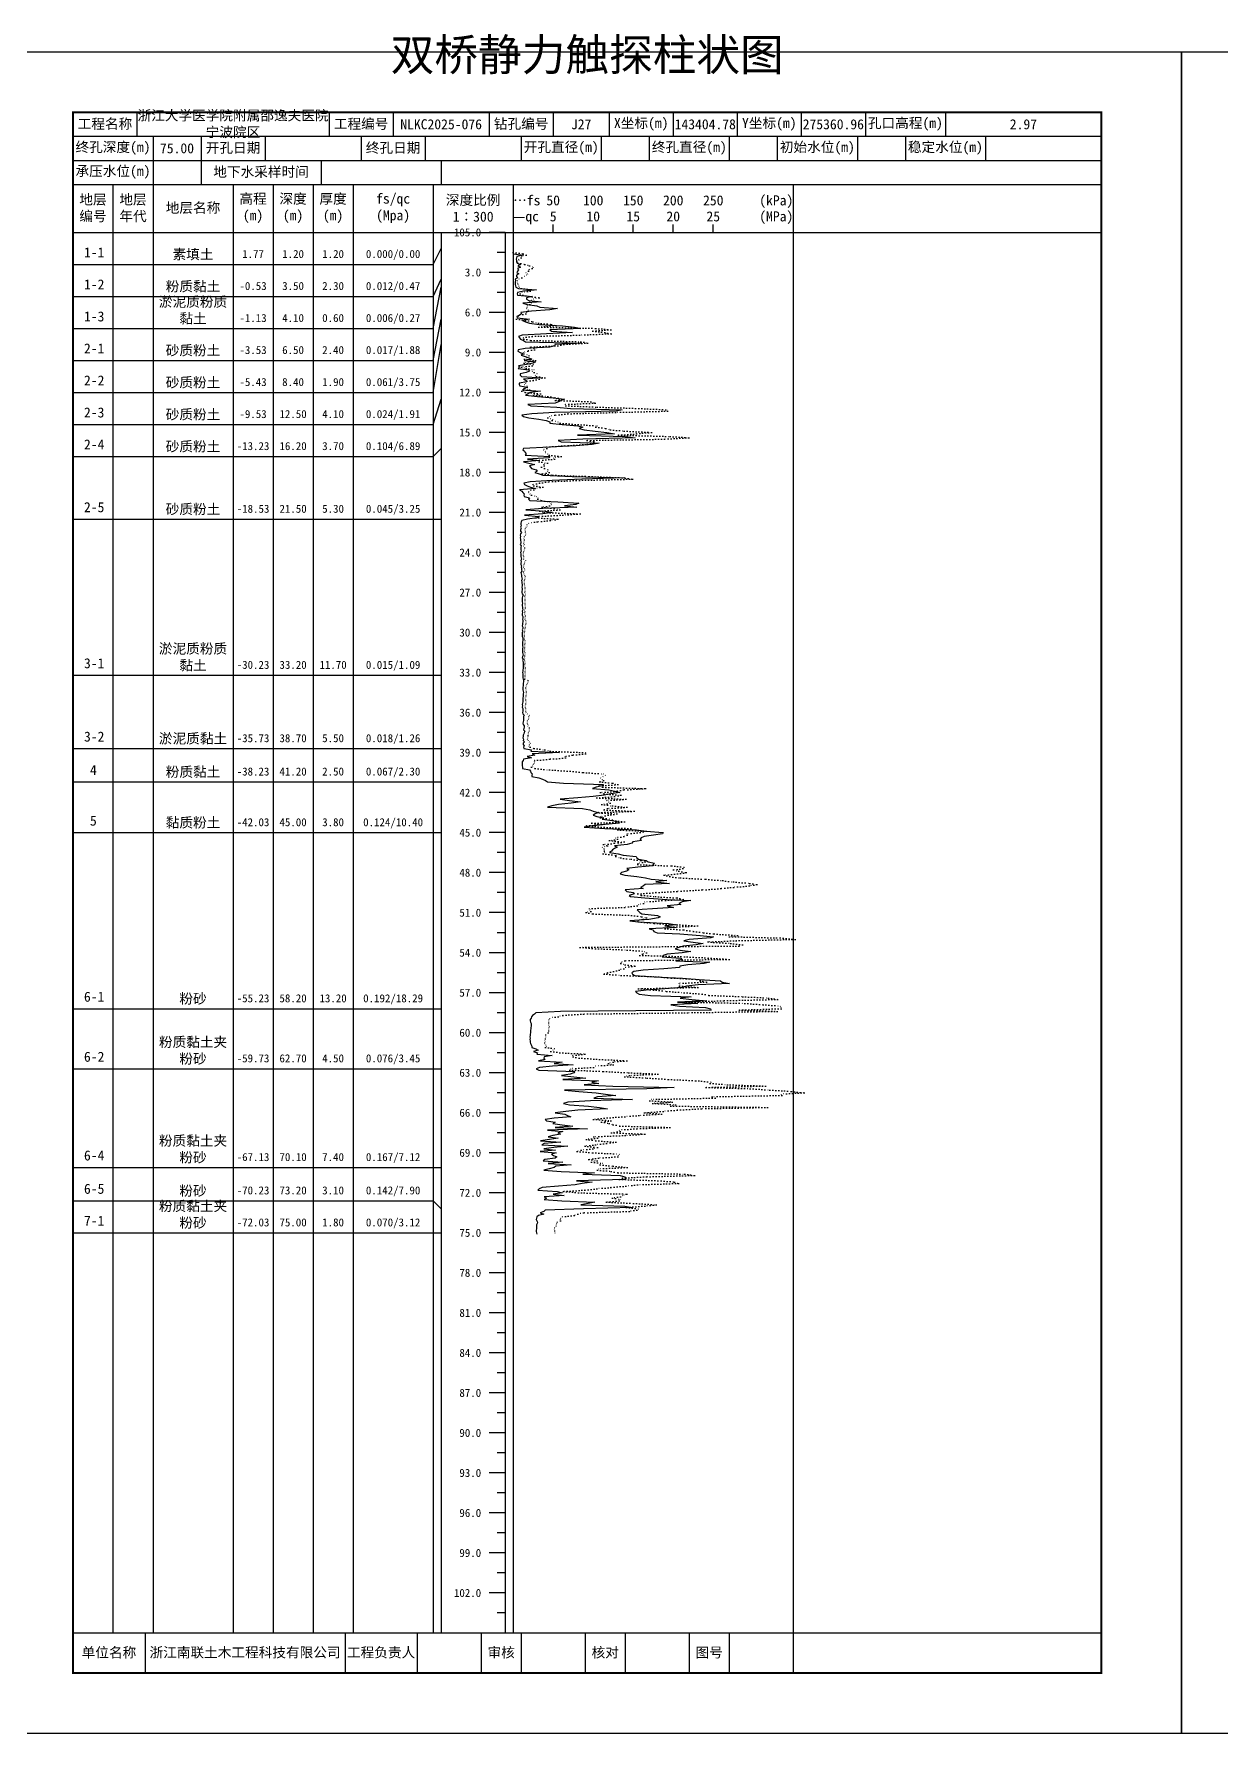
# Model space of a CAD drawing. Extents: x 297 to 65340, y 0 to 425.
# Drawn here: x 8029.3 to 8325.9, y 0 to 424.6 of the extents above; entities that cross this region are included whole.
import ezdxf
from ezdxf.enums import TextEntityAlignment as Align

# ---------------------------------------------------------------- set-up
doc = ezdxf.new("R2010")
doc.units = 0
doc.linetypes.add('DOT', pattern=[6.35, 0, -6.35])
doc.layers.add('FRAME', color=7, linetype='CONTINUOUS')
doc.layers.add('STRATUM', color=7, linetype='CONTINUOUS')
doc.styles.add('ST', font='')
doc.styles.get('ST').set_extended_font_data('SimSun')

msp = doc.modelspace()

# ---------------------------------------------------------------- linework, layer by layer
at = {"layer": 'FRAME', "color": 245, "linetype": 'Continuous'}
for points in [[(8019, 0), (8316, 0), (8316, 420), (8019, 420)], [(8316, 0), (8613, 0), (8613, 420), (8316, 420)]]:
    msp.add_lwpolyline(points, close=True, dxfattribs=at)
at = {"layer": 'FRAME', "linetype": 'Continuous', "const_width": 0.5}
msp.add_lwpolyline([(8039, 15), (8296, 15), (8296, 405), (8039, 405)], close=True, dxfattribs=at)
at = {"layer": 'FRAME', "color": 0, "linetype": 'Continuous'}
for points in [[(8055, 405), (8055, 399)], [(8103, 405), (8103, 399)], [(8119, 405), (8119, 399)], [(8143, 405), (8143, 399)], [(8159, 405), (8159, 399)], [(8173, 405), (8173, 399)], [(8189, 405), (8189, 399)], [(8205, 405), (8205, 399)], [(8221, 405), (8221, 399)], [(8237, 405), (8237, 399)], [(8257, 405), (8257, 399)], [(8296, 405), (8296, 399)], [(8039, 399), (8296, 399)], [(8059, 399), (8059, 393)], [(8071, 399), (8071, 393)], [(8087, 399), (8087, 393)], [(8111, 399), (8111, 393)], [(8127, 399), (8127, 393)], [(8151, 399), (8151, 393)], [(8171, 399), (8171, 393)], [(8183, 399), (8183, 393)], [(8203, 399), (8203, 393)], [(8215, 399), (8215, 393)], [(8235, 399), (8235, 393)], [(8247, 399), (8247, 393)], [(8267, 399), (8267, 393)], [(8296, 399), (8296, 393)], [(8039, 393), (8296, 393)], [(8059, 393), (8059, 387)], [(8071, 393), (8071, 387)], [(8101, 393), (8101, 387)], [(8131, 393), (8131, 387)], [(8039, 387), (8296, 387)], [(8049, 387), (8049, 25)], [(8059, 387), (8059, 25)], [(8079, 387), (8079, 25)], [(8089, 387), (8089, 25)], [(8099, 387), (8099, 25)], [(8109, 387), (8109, 25)], [(8129, 387), (8129, 25)], [(8149, 387), (8149, 25)], [(8219, 387), (8219, 25)], [(8039, 375), (8296, 375)], [(8131, 375), (8131, 25)], [(8147, 375), (8147, 25)], [(8159, 375), (8159, 377)], [(8169, 375), (8169, 377)], [(8179, 375), (8179, 377)], [(8189, 375), (8189, 377)], [(8199, 375), (8199, 377)], [(8039, 25), (8296, 25)], [(8057, 25), (8057, 15)], [(8107, 25), (8107, 15)], [(8125, 25), (8125, 15)], [(8141, 25), (8141, 15)], [(8151, 25), (8151, 15)], [(8167, 25), (8167, 15)], [(8177, 25), (8177, 15)], [(8193, 25), (8193, 15)], [(8203, 25), (8203, 15)], [(8219, 25), (8219, 15)]]:
    msp.add_lwpolyline(points, dxfattribs=at)
at = {"layer": 'STRATUM', "linetype": 'Continuous'}
for points in [[(8147, 375), (8143, 375)], [(8149, 374.33), (8149, 374), (8149, 373.67), (8149, 373.33), (8149, 373), (8149, 372.67), (8149.02, 372.33), (8149, 372), (8149, 371.67), (8149.02, 371.33), (8149, 371), (8149.02, 370.67), (8149, 370.33), (8149, 370), (8149, 369.67), (8151.62, 369.33), (8149.94, 369), (8149.8, 368.67), (8149.78, 368.33), (8149.8, 368), (8149.82, 367.67), (8149.98, 367.33), (8150.86, 367), (8150.2, 366.67), (8150.8, 366.33), (8150.12, 366), (8150.3, 365.67), (8150.06, 365.33), (8149.92, 365), (8150.42, 364.67), (8149.8, 364.33), (8149.8, 364), (8150.04, 363.67), (8149.48, 363.33), (8149.54, 363), (8149.48, 362.67), (8149.5, 362.33), (8149.5, 362), (8149.56, 361.67), (8149.7, 361.33), (8150.36, 361), (8154.8, 360.67), (8151.56, 360.33), (8150.04, 360), (8150, 359.67), (8150.1, 359.33), (8153.78, 359), (8152.36, 358.67), (8152.34, 358.33), (8152.9, 358), (8155.98, 357.67), (8151.4, 357.33), (8152.52, 357), (8154.92, 356.67), (8155.66, 356.33), (8160.08, 356), (8158.2, 355.67), (8153.6, 355.33), (8150.94, 355), (8151.08, 354.67), (8150.58, 354.33), (8149.92, 354), (8149.98, 353.67), (8153.06, 353.33), (8151.32, 353), (8152.06, 352.67), (8153.04, 352.33), (8155.48, 352), (8161.32, 351.67), (8164.34, 351.33), (8165.88, 351), (8158.2, 350.67), (8158.58, 350.33), (8163.84, 350), (8157.32, 349.67), (8151.22, 349.33), (8150.32, 349), (8150.62, 348.67), (8150.8, 348.33), (8151.62, 348), (8152.04, 347.67), (8166.18, 347.33), (8159.5, 347), (8159.34, 346.67), (8158.08, 346.33), (8151.98, 346), (8150.26, 345.67), (8150.2, 345.33), (8150.72, 345), (8151.46, 344.67), (8151.02, 344.33), (8151.96, 344), (8152.94, 343.67), (8153.7, 343.33), (8151.76, 343), (8154.58, 342.67), (8153.98, 342.33), (8152.36, 342), (8150.36, 341.67), (8150.6, 341.33), (8150.22, 341), (8152.82, 340.67), (8153.1, 340.33), (8152.28, 340), (8150.78, 339.67), (8150.72, 339.33), (8151.08, 339), (8156.34, 338.67), (8151.54, 338.33), (8152.24, 338), (8152.4, 337.67), (8150.46, 337.33), (8150.48, 337), (8150.68, 336.67), (8152.46, 336.33), (8151.92, 336), (8151.34, 335.67), (8155.86, 335.33), (8153.24, 335), (8152.76, 334.67), (8152.04, 334.33), (8155.1, 334), (8159, 333.67), (8161.82, 333.33), (8160.96, 333), (8160.34, 332.67), (8159.5, 332.33), (8152.68, 332), (8153.44, 331.67), (8159.9, 331.33), (8163.3, 331), (8176.26, 330.67), (8174.84, 330.33), (8159.36, 330), (8153.64, 329.67), (8151.14, 329.33), (8151.62, 329), (8152.9, 328.67), (8155.4, 328.33), (8157.26, 328), (8158.2, 327.67), (8158.14, 327.33), (8161.2, 327), (8165.16, 326.67), (8166.38, 326.33), (8165.5, 326), (8166.76, 325.67), (8169.48, 325.33), (8172.42, 325), (8174.3, 324.67), (8165.1, 324.33), (8177.02, 324), (8179.46, 323.67), (8166.42, 323.33), (8160.26, 323), (8160.96, 322.67), (8170.46, 322.33), (8168.7, 322), (8164.68, 321.67), (8158, 321.33), (8151.58, 321), (8151.44, 320.67), (8151.84, 320.33), (8152, 320), (8152.22, 319.67), (8152.02, 319.33), (8158.2, 319), (8157.92, 318.67), (8152.54, 318.33), (8155.62, 318), (8151.54, 317.67), (8152.94, 317.33), (8154.42, 317), (8153.1, 316.67), (8153.34, 316.33), (8153.62, 316), (8154.72, 315.67), (8155, 315.33), (8154.4, 315), (8155.5, 314.67), (8156.4, 314.33), (8163.78, 314), (8176.92, 313.67), (8166.18, 313.33), (8158.74, 313), (8153.22, 312.67), (8151.68, 312.33), (8151.84, 312), (8152.5, 311.67), (8153.34, 311.33), (8154.56, 311), (8150.56, 310.67), (8151.2, 310.33), (8151.44, 310), (8151.76, 309.67), (8151.7, 309.33), (8151.78, 309), (8153.08, 308.67), (8152.86, 308.33), (8153.16, 308), (8160.12, 307.67), (8165.42, 307.33), (8164.62, 307), (8161.82, 306.67), (8164.94, 306.33), (8156.4, 306), (8152.2, 305.67), (8156.98, 305.33), (8158.78, 305), (8156.4, 304.67), (8151.8, 304.33), (8155.38, 304), (8154.96, 303.67), (8152.62, 303.33), (8151.2, 303), (8151, 302.67), (8150.9, 302.33), (8150.9, 302), (8150.96, 301.67), (8150.86, 301.33), (8150.98, 301), (8150.84, 300.67), (8150.84, 300.33), (8151.12, 300), (8150.84, 299.67), (8150.74, 299.33), (8150.84, 299), (8150.74, 298.67), (8150.84, 298.33), (8150.82, 298), (8150.92, 297.67), (8150.9, 297.33), (8150.78, 297), (8151, 296.67), (8150.92, 296.33), (8150.92, 296), (8150.9, 295.67), (8150.96, 295.33), (8150.86, 295), (8150.88, 294.67), (8150.94, 294.33), (8150.94, 294), (8150.96, 293.67), (8151.04, 293.33), (8150.94, 293), (8151.02, 292.67), (8150.92, 292.33), (8150.94, 292), (8151.04, 291.67), (8151.02, 291.33), (8151.12, 291), (8151.04, 290.67), (8151.14, 290.33), (8150.92, 290), (8151.02, 289.67), (8151.1, 289.33), (8151.12, 289), (8151.18, 288.67), (8151.24, 288.33), (8151.1, 288), (8151.18, 287.67), (8151.14, 287.33), (8151.26, 287), (8151.22, 286.67), (8151.2, 286.33), (8151.26, 286), (8151.26, 285.67), (8151.2, 285.33), (8151.16, 285), (8151.22, 284.67), (8151.52, 284.33), (8151.34, 284), (8151.28, 283.67), (8151.28, 283.33), (8151.28, 283), (8151.24, 282.67), (8151.32, 282.33), (8151.28, 282), (8151.22, 281.67), (8151.32, 281.33), (8151.32, 281), (8151.44, 280.67), (8151.28, 280.33), (8151.3, 280), (8151.28, 279.67), (8151.24, 279.33), (8151.4, 279), (8151.4, 278.67), (8151.36, 278.33), (8151.38, 278), (8151.4, 277.67), (8151.34, 277.33), (8151.34, 277), (8151.28, 276.67), (8151.4, 276.33), (8151.38, 276), (8151.28, 275.67), (8151.42, 275.33), (8151.24, 275), (8151.28, 274.67), (8151.22, 274.33), (8151.28, 274), (8151.4, 273.67), (8151.4, 273.33), (8151.42, 273), (8151.34, 272.67), (8151.32, 272.33), (8151.32, 272), (8151.3, 271.67), (8151.4, 271.33), (8151.34, 271), (8151.3, 270.67), (8151.34, 270.33), (8151.34, 270), (8151.4, 269.67), (8151.46, 269.33), (8151.36, 269), (8151.28, 268.67), (8151.46, 268.33), (8151.36, 268), (8151.46, 267.67), (8151.46, 267.33), (8151.52, 267), (8151.48, 266.67), (8151.46, 266.33), (8151.52, 266), (8151.4, 265.67), (8151.4, 265.33), (8151.32, 265), (8151.42, 264.67), (8151.38, 264.33), (8151.42, 264), (8151.4, 263.67), (8151.46, 263.33), (8151.58, 263), (8151.54, 262.67), (8151.46, 262.33), (8151.5, 262), (8151.46, 261.67), (8151.42, 261.33), (8151.38, 261), (8151.4, 260.67), (8151.46, 260.33), (8151.54, 260), (8151.52, 259.67), (8151.52, 259.33), (8151.46, 259), (8151.4, 258.67), (8151.4, 258.33), (8151.42, 258), (8151.44, 257.67), (8151.36, 257.33), (8151.28, 257), (8151.34, 256.67), (8151.28, 256.33), (8151.42, 256), (8151.4, 255.67), (8151.4, 255.33), (8151.34, 255), (8151.4, 254.67), (8151.72, 254.33), (8151.56, 254), (8151.56, 253.67), (8151.54, 253.33), (8151.56, 253), (8151.52, 252.67), (8151.42, 252.33), (8151.52, 252), (8151.74, 251.67), (8151.74, 251.33), (8151.64, 251), (8151.6, 250.67), (8151.88, 250.33), (8151.72, 250), (8151.66, 249.67), (8151.52, 249.33), (8151.52, 249), (8151.44, 248.67), (8151.6, 248.33), (8151.52, 248), (8151.84, 247.67), (8151.5, 247.33), (8151.52, 247), (8151.74, 246.67), (8151.54, 246.33), (8151.66, 246), (8153.54, 245.67), (8153.42, 245.33), (8160.54, 245), (8153.78, 244.67), (8154.44, 244.33), (8152.5, 244), (8153.58, 243.67), (8151.62, 243.33), (8151.52, 243), (8151.28, 242.67), (8151.28, 242.33), (8151.28, 242), (8151.28, 241.67), (8151.32, 241.33), (8151.34, 241), (8153.06, 240.67), (8153.36, 240.33), (8153.38, 240), (8153.78, 239.67), (8153.7, 239.33), (8153.7, 239), (8155.38, 238.67), (8156.34, 238.33), (8157.06, 238), (8157.6, 237.67), (8161.54, 237.33), (8171.58, 237), (8171.22, 236.67), (8169.72, 236.33), (8168.78, 236), (8172.94, 235.67), (8174.38, 235.33), (8175.66, 235), (8173.38, 234.67), (8171.7, 234.33), (8169, 234), (8165.18, 233.67), (8160.7, 233.33), (8163.1, 233), (8165.86, 232.67), (8163.52, 232.33), (8160.34, 232), (8158.68, 231.67), (8157.56, 231.33), (8166.32, 231), (8168.16, 230.67), (8169.02, 230.33), (8170.32, 230), (8169.48, 229.67), (8169, 229.33), (8169.94, 229), (8171.64, 228.67), (8171.24, 228.33), (8173.84, 228), (8175.26, 227.67), (8175.54, 227.33), (8171.96, 227), (8168.74, 226.67), (8166.7, 226.33), (8171.9, 226), (8179.82, 225.67), (8182.22, 225.33), (8186.44, 225), (8186.3, 224.67), (8184.1, 224.33), (8181.76, 224), (8181, 223.67), (8180.74, 223.33), (8181.1, 223), (8178.9, 222.67), (8178.68, 222.33), (8177.52, 222), (8174.28, 221.67), (8175, 221.33), (8174.32, 221), (8173.8, 220.67), (8173.56, 220.33), (8173.04, 220), (8175.22, 219.67), (8176.48, 219.33), (8179.76, 219), (8179.92, 218.67), (8180.28, 218.33), (8182.22, 218), (8182.74, 217.67), (8184.34, 217.33), (8184.02, 217), (8183.94, 216.67), (8180.12, 216.33), (8177.4, 216), (8177.86, 215.67), (8177.28, 215.33), (8176.04, 215), (8175.76, 214.67), (8176.94, 214.33), (8179.9, 214), (8182.1, 213.67), (8183.46, 213.33), (8187.42, 213), (8184.66, 212.67), (8188.1, 212.33), (8181.96, 212), (8181.54, 211.67), (8180.78, 211.33), (8181.48, 211), (8176.98, 210.67), (8177.4, 210.33), (8179.02, 210), (8179.2, 209.67), (8178.02, 209.33), (8178.28, 209), (8181.92, 208.67), (8187.4, 208.33), (8193.4, 208), (8191.24, 207.67), (8190.42, 207.33), (8190.92, 207), (8187.46, 206.67), (8189.1, 206.33), (8185.04, 206), (8180, 205.67), (8180.4, 205.33), (8180.64, 205), (8181.18, 204.67), (8185.04, 204.33), (8185.72, 204), (8185.24, 203.67), (8182.88, 203.33), (8178.18, 203), (8180.24, 202.67), (8187.84, 202.33), (8189.82, 202), (8186.86, 201.67), (8189.74, 201.33), (8183.02, 201), (8183.94, 200.67), (8184.16, 200.33), (8185.02, 200), (8190.64, 199.67), (8195.72, 199.33), (8199.02, 199), (8198.4, 198.67), (8192.94, 198.33), (8191.62, 198), (8193.3, 197.67), (8196.44, 197.33), (8194.74, 197), (8191.48, 196.67), (8190.36, 196.33), (8189.48, 196), (8190.64, 195.67), (8193.42, 195.33), (8191.24, 195), (8187.52, 194.67), (8186.46, 194.33), (8186.22, 194), (8190.92, 193.67), (8191.12, 193.33), (8189.66, 193), (8198.18, 192.67), (8196.72, 192.33), (8192.68, 192), (8190.64, 191.67), (8190.54, 191.33), (8186.68, 191), (8181.5, 190.67), (8179.16, 190.33), (8178.64, 190), (8178.78, 189.67), (8179.38, 189.33), (8184.26, 189), (8191.34, 188.67), (8195.44, 188.33), (8200.78, 188), (8201.22, 187.67), (8203.02, 187.33), (8195.24, 187), (8192.32, 186.67), (8191.18, 186.33), (8186.9, 186), (8182.24, 185.67), (8179.56, 185.33), (8179.92, 185), (8180.52, 184.67), (8183.34, 184.33), (8193.44, 184), (8190.7, 183.67), (8193.66, 183.33), (8197.36, 183), (8190.08, 182.67), (8195.14, 182.33), (8188.4, 182), (8190.6, 181.67), (8197.04, 181.33), (8198.32, 181), (8198.44, 180.67), (8160.82, 180.33), (8154.68, 180), (8154.34, 179.67), (8153.86, 179.33), (8153.56, 179), (8153.5, 178.67), (8153.22, 178.33), (8153.28, 178), (8153.32, 177.67), (8153.48, 177.33), (8153.48, 177), (8153.5, 176.67), (8153.44, 176.33), (8153.38, 176), (8153.36, 175.67), (8153.36, 175.33), (8153.3, 175), (8153.26, 174.67), (8153.22, 174.33), (8153.18, 174), (8153.22, 173.67), (8153.18, 173.33), (8153.22, 173), (8153.22, 172.67), (8153.34, 172.33), (8153.46, 172), (8153.7, 171.67), (8153.64, 171.33), (8154.64, 171), (8155.22, 170.67), (8154.04, 170.33), (8155.1, 170), (8154.92, 169.67), (8158.72, 169.33), (8156.78, 169), (8156.66, 168.67), (8157.02, 168.33), (8155.36, 168), (8161.26, 167.67), (8159.26, 167.33), (8164, 167), (8158.82, 166.67), (8155.58, 166.33), (8154.74, 166), (8155.4, 165.67), (8164.38, 165.33), (8164.12, 165), (8163.22, 164.67), (8161.04, 164.33), (8164.12, 164), (8167.12, 163.67), (8161.44, 163.33), (8170.34, 163), (8168.64, 162.67), (8170.42, 162.33), (8166.74, 162), (8173.94, 161.67), (8189.22, 161.33), (8182.4, 161), (8161.84, 160.67), (8165.4, 160.33), (8169.74, 160), (8172.04, 159.67), (8174.64, 159.33), (8170.06, 159), (8169.12, 158.67), (8178.78, 158.33), (8168.36, 158), (8162.68, 157.67), (8161.6, 157.33), (8163.04, 157), (8167.86, 156.67), (8170.56, 156.33), (8172.58, 156), (8165.12, 155.67), (8162.16, 155.33), (8159.52, 155), (8161.88, 154.67), (8162.56, 154.33), (8163.38, 154), (8159.26, 153.67), (8157.02, 153.33), (8157.34, 153), (8159.46, 152.67), (8158.92, 152.33), (8161.22, 152), (8163.92, 151.67), (8159.46, 151.33), (8167.54, 151), (8157.58, 150.67), (8161.44, 150.33), (8160.12, 150), (8160.86, 149.67), (8158.92, 149.33), (8157.78, 149), (8160.22, 148.67), (8158.1, 148.33), (8155.82, 148), (8160.9, 147.67), (8156.72, 147.33), (8156.12, 147), (8162.66, 146.67), (8159.2, 146.33), (8156.64, 146), (8159.58, 145.67), (8155.78, 145.33), (8159.74, 145), (8158.58, 144.67), (8159.04, 144.33), (8159.88, 144), (8159.52, 143.67), (8156.94, 143.33), (8156.5, 143), (8161.44, 142.67), (8157.76, 142.33), (8163.48, 142), (8159.62, 141.67), (8159.24, 141.33), (8157.98, 141), (8156.64, 140.67), (8161.02, 140.33), (8169.3, 140), (8166.42, 139.67), (8175.7, 139.33), (8176.92, 139), (8177.34, 138.67), (8176.84, 138.33), (8164.8, 138), (8168.72, 137.67), (8166.26, 137.33), (8164.46, 137), (8160.3, 136.67), (8156.28, 136.33), (8155.46, 136), (8155.14, 135.67), (8159.98, 135.33), (8161.28, 135), (8159, 134.67), (8161.72, 134.33), (8156.72, 134), (8157.36, 133.67), (8156.72, 133.33), (8161.12, 133), (8169.42, 132.67), (8167.74, 132.33), (8165.94, 132), (8176.94, 131.67), (8178.76, 131.33), (8166.56, 131), (8156.98, 130.67), (8156.68, 130.33), (8155.74, 130), (8156.62, 129.67), (8155.3, 129.33), (8154.88, 129), (8154.8, 128.67), (8154.74, 128.33), (8154.92, 128), (8155.04, 127.67), (8154.96, 127.33), (8154.82, 127), (8154.82, 126.67), (8154.8, 126.33), (8154.8, 126), (8154.74, 125.67), (8154.76, 125.33), (8154.8, 125), (8154.94, 124.67)], [(8129, 367), (8131, 371)], [(8147, 370), (8145, 370)], [(8039, 367), (8049, 367)], [(8049, 367), (8059, 367)], [(8059, 367), (8079, 367)], [(8079, 367), (8089, 367)], [(8089, 367), (8099, 367)], [(8099, 367), (8109, 367)], [(8109, 367), (8129, 367)], [(8129, 359), (8131, 363.33)], [(8129, 351), (8131, 361.33)], [(8147, 365), (8143, 365)], [(8039, 359), (8049, 359)], [(8049, 359), (8059, 359)], [(8059, 359), (8079, 359)], [(8079, 359), (8089, 359)], [(8089, 359), (8099, 359)], [(8099, 359), (8109, 359)], [(8109, 359), (8129, 359)], [(8147, 360), (8145, 360)], [(8129, 343), (8131, 353.33)], [(8147, 355), (8143, 355)], [(8039, 351), (8049, 351)], [(8049, 351), (8059, 351)], [(8059, 351), (8079, 351)], [(8079, 351), (8089, 351)], [(8089, 351), (8099, 351)], [(8099, 351), (8109, 351)], [(8109, 351), (8129, 351)], [(8147, 350), (8145, 350)], [(8129, 335), (8131, 347)], [(8147, 345), (8143, 345)], [(8039, 343), (8049, 343)], [(8049, 343), (8059, 343)], [(8059, 343), (8079, 343)], [(8079, 343), (8089, 343)], [(8089, 343), (8099, 343)], [(8099, 343), (8109, 343)], [(8109, 343), (8129, 343)], [(8147, 340), (8145, 340)], [(8039, 335), (8049, 335)], [(8049, 335), (8059, 335)], [(8059, 335), (8079, 335)], [(8079, 335), (8089, 335)], [(8089, 335), (8099, 335)], [(8099, 335), (8109, 335)], [(8109, 335), (8129, 335)], [(8129, 327), (8131, 333.33)], [(8147, 335), (8143, 335)], [(8039, 327), (8049, 327)], [(8049, 327), (8059, 327)], [(8059, 327), (8079, 327)], [(8079, 327), (8089, 327)], [(8089, 327), (8099, 327)], [(8099, 327), (8109, 327)], [(8109, 327), (8129, 327)], [(8147, 330), (8145, 330)], [(8147, 325), (8143, 325)], [(8039, 319), (8049, 319)], [(8049, 319), (8059, 319)], [(8059, 319), (8079, 319)], [(8079, 319), (8089, 319)], [(8089, 319), (8099, 319)], [(8099, 319), (8109, 319)], [(8109, 319), (8129, 319)], [(8129, 319), (8131, 321)], [(8147, 320), (8145, 320)], [(8147, 315), (8143, 315)], [(8147, 310), (8145, 310)], [(8039, 303.33), (8049, 303.33)], [(8049, 303.33), (8059, 303.33)], [(8059, 303.33), (8079, 303.33)], [(8079, 303.33), (8089, 303.33)], [(8089, 303.33), (8099, 303.33)], [(8099, 303.33), (8109, 303.33)], [(8109, 303.33), (8129, 303.33)], [(8129, 303.33), (8131, 303.33)], [(8147, 305), (8143, 305)], [(8147, 300), (8145, 300)], [(8147, 295), (8143, 295)], [(8147, 290), (8145, 290)], [(8147, 285), (8143, 285)], [(8147, 280), (8145, 280)], [(8147, 275), (8143, 275)], [(8147, 270), (8145, 270)], [(8039, 264.33), (8049, 264.33)], [(8049, 264.33), (8059, 264.33)], [(8059, 264.33), (8079, 264.33)], [(8079, 264.33), (8089, 264.33)], [(8089, 264.33), (8099, 264.33)], [(8099, 264.33), (8109, 264.33)], [(8109, 264.33), (8129, 264.33)], [(8129, 264.33), (8131, 264.33)], [(8147, 265), (8143, 265)], [(8147, 260), (8145, 260)], [(8147, 255), (8143, 255)], [(8147, 250), (8145, 250)], [(8039, 246), (8049, 246)], [(8049, 246), (8059, 246)], [(8059, 246), (8079, 246)], [(8079, 246), (8089, 246)], [(8089, 246), (8099, 246)], [(8099, 246), (8109, 246)], [(8109, 246), (8129, 246)], [(8129, 246), (8131, 246)], [(8147, 245), (8143, 245)], [(8147, 240), (8145, 240)], [(8039, 237.67), (8049, 237.67)], [(8049, 237.67), (8059, 237.67)], [(8059, 237.67), (8079, 237.67)], [(8079, 237.67), (8089, 237.67)], [(8089, 237.67), (8099, 237.67)], [(8099, 237.67), (8109, 237.67)], [(8109, 237.67), (8129, 237.67)], [(8129, 237.67), (8131, 237.67)], [(8147, 235), (8143, 235)], [(8147, 230), (8145, 230)], [(8039, 225), (8049, 225)], [(8049, 225), (8059, 225)], [(8059, 225), (8079, 225)], [(8079, 225), (8089, 225)], [(8089, 225), (8099, 225)], [(8099, 225), (8109, 225)], [(8109, 225), (8129, 225)], [(8129, 225), (8131, 225)], [(8147, 225), (8143, 225)], [(8147, 220), (8145, 220)], [(8147, 215), (8143, 215)], [(8147, 210), (8145, 210)], [(8147, 205), (8143, 205)], [(8147, 200), (8145, 200)], [(8147, 195), (8143, 195)], [(8147, 190), (8145, 190)], [(8147, 185), (8143, 185)], [(8039, 181), (8049, 181)], [(8049, 181), (8059, 181)], [(8059, 181), (8079, 181)], [(8079, 181), (8089, 181)], [(8089, 181), (8099, 181)], [(8099, 181), (8109, 181)], [(8109, 181), (8129, 181)], [(8129, 181), (8131, 181)], [(8147, 180), (8145, 180)], [(8147, 175), (8143, 175)], [(8147, 170), (8145, 170)], [(8039, 166), (8049, 166)], [(8049, 166), (8059, 166)], [(8059, 166), (8079, 166)], [(8079, 166), (8089, 166)], [(8089, 166), (8099, 166)], [(8099, 166), (8109, 166)], [(8109, 166), (8129, 166)], [(8129, 166), (8131, 166)], [(8147, 165), (8143, 165)], [(8147, 160), (8145, 160)], [(8147, 155), (8143, 155)], [(8147, 150), (8145, 150)], [(8147, 145), (8143, 145)], [(8039, 141.33), (8049, 141.33)], [(8049, 141.33), (8059, 141.33)], [(8059, 141.33), (8079, 141.33)], [(8079, 141.33), (8089, 141.33)], [(8089, 141.33), (8099, 141.33)], [(8099, 141.33), (8109, 141.33)], [(8109, 141.33), (8129, 141.33)], [(8129, 141.33), (8131, 141.33)], [(8147, 140), (8145, 140)], [(8039, 133), (8049, 133)], [(8049, 133), (8059, 133)], [(8059, 133), (8079, 133)], [(8079, 133), (8089, 133)], [(8089, 133), (8099, 133)], [(8099, 133), (8109, 133)], [(8109, 133), (8129, 133)], [(8129, 133), (8131, 131)], [(8147, 135), (8143, 135)], [(8147, 130), (8145, 130)], [(8039, 125), (8049, 125)], [(8049, 125), (8059, 125)], [(8059, 125), (8079, 125)], [(8079, 125), (8089, 125)], [(8089, 125), (8099, 125)], [(8099, 125), (8109, 125)], [(8109, 125), (8129, 125)], [(8129, 125), (8131, 125)], [(8147, 125), (8143, 125)], [(8147, 120), (8145, 120)], [(8147, 115), (8143, 115)], [(8147, 110), (8145, 110)], [(8147, 105), (8143, 105)], [(8147, 100), (8145, 100)], [(8147, 95), (8143, 95)], [(8147, 90), (8145, 90)], [(8147, 85), (8143, 85)], [(8147, 80), (8145, 80)], [(8147, 75), (8143, 75)], [(8147, 70), (8145, 70)], [(8147, 65), (8143, 65)], [(8147, 60), (8145, 60)], [(8147, 55), (8143, 55)], [(8147, 50), (8145, 50)], [(8147, 45), (8143, 45)], [(8147, 40), (8145, 40)], [(8147, 35), (8143, 35)], [(8147, 30), (8145, 30)]]:
    msp.add_lwpolyline(points, dxfattribs=at)
at = {"layer": 'STRATUM', "linetype": 'DOT', "ltscale": 0.1}
msp.add_lwpolyline([(8149.02, 374.33), (8149, 374), (8149, 373.67), (8149, 373.33), (8149.02, 373), (8149.02, 372.67), (8149, 372.33), (8149, 372), (8149, 371.67), (8149, 371.33), (8149, 371), (8149.02, 370.67), (8149, 370.33), (8149, 370), (8151.5, 369.67), (8152.24, 369.33), (8151.06, 369), (8151, 368.67), (8150.34, 368.33), (8150.48, 368), (8149.96, 367.67), (8150.2, 367.33), (8151.9, 367), (8153.1, 366.67), (8154.02, 366.33), (8153.78, 366), (8152.8, 365.67), (8152.84, 365.33), (8152.18, 365), (8152.66, 364.67), (8152.4, 364.33), (8151.8, 364), (8151.16, 363.67), (8150.48, 363.33), (8150, 363), (8149.98, 362.67), (8150.06, 362.33), (8150.14, 362), (8150.32, 361.67), (8150.56, 361.33), (8151, 361), (8154.04, 360.67), (8153.28, 360.33), (8151.26, 360), (8150.72, 359.67), (8151.44, 359.33), (8153.04, 359), (8155.46, 358.67), (8154.12, 358.33), (8153.66, 358), (8153.12, 357.67), (8153.7, 357.33), (8153.16, 357), (8152.48, 356.67), (8152.42, 356.33), (8152.34, 356), (8152.68, 355.67), (8152.84, 355.33), (8152.34, 355), (8152.16, 354.67), (8150.66, 354.33), (8150.32, 354), (8150.14, 353.67), (8149.82, 353.33), (8152.08, 353), (8153.92, 352.67), (8155.3, 352.33), (8158.6, 352), (8159.72, 351.67), (8155.44, 351.33), (8169.66, 351), (8173.4, 350.67), (8168.92, 350.33), (8171.88, 350), (8173.5, 349.67), (8165.58, 349.33), (8153.74, 349), (8151.48, 348.67), (8151.7, 348.33), (8153.52, 348), (8165.9, 347.67), (8167.6, 347.33), (8161.62, 347), (8160.16, 346.67), (8153.36, 346.33), (8154.14, 346), (8154.32, 345.67), (8152.64, 345.33), (8151.48, 345), (8151.68, 344.67), (8152.9, 344.33), (8153, 344), (8152.38, 343.67), (8151.86, 343.33), (8154.6, 343), (8152.84, 342.67), (8151.76, 342.33), (8154.04, 342), (8153.72, 341.67), (8151.04, 341.33), (8152.22, 341), (8154.22, 340.67), (8153.74, 340.33), (8154.22, 340), (8154.98, 339.67), (8154.5, 339.33), (8154.84, 339), (8156.92, 338.67), (8155.5, 338.33), (8154, 338), (8152.26, 337.67), (8152.18, 337.33), (8151.86, 337), (8152.42, 336.67), (8152.46, 336.33), (8151.76, 336), (8153.08, 335.67), (8151.18, 335.33), (8152.04, 335), (8155.8, 334.67), (8154.08, 334.33), (8157.68, 334), (8159.48, 333.67), (8161.24, 333.33), (8159.56, 333), (8168.4, 332.67), (8169.52, 332.33), (8161.98, 332), (8162.18, 331.67), (8170, 331.33), (8180.4, 331), (8187.28, 330.67), (8187.58, 330.33), (8174.54, 330), (8162.66, 329.67), (8159.38, 329.33), (8158.14, 329), (8157.62, 328.67), (8158.86, 328.33), (8158.76, 328), (8160.14, 327.67), (8160.78, 327.33), (8164.5, 327), (8170.02, 326.67), (8169.66, 326.33), (8172.18, 326), (8173.36, 325.67), (8176.76, 325.33), (8183.54, 325), (8179.84, 324.67), (8175.34, 324.33), (8188.24, 324), (8192.86, 323.67), (8186.8, 323.33), (8167.48, 323), (8169.18, 322.67), (8168.3, 322.33), (8167.12, 322), (8161.84, 321.67), (8156.96, 321.33), (8157.44, 321), (8156.58, 320.67), (8157.04, 320.33), (8157.02, 320), (8157.6, 319.67), (8157.96, 319.33), (8161.02, 319), (8159.06, 318.67), (8159.34, 318.33), (8154.98, 318), (8155.46, 317.67), (8157.54, 317.33), (8156.56, 317), (8156.74, 316.67), (8156.04, 316.33), (8156.86, 316), (8157.68, 315.67), (8157.56, 315.33), (8157.96, 315), (8156.26, 314.67), (8158.9, 314.33), (8168, 314), (8176.24, 313.67), (8178.82, 313.33), (8164.72, 313), (8157.82, 312.67), (8155.54, 312.33), (8153.86, 312), (8154.16, 311.67), (8156.44, 311.33), (8154.52, 311), (8154.18, 310.67), (8152.8, 310.33), (8152.84, 310), (8153.2, 309.67), (8153.6, 309.33), (8154.74, 309), (8155.18, 308.67), (8155.16, 308.33), (8156.1, 308), (8157.96, 307.67), (8158.42, 307.33), (8158.58, 307), (8158.04, 306.67), (8156.22, 306.33), (8159.24, 306), (8160.66, 305.67), (8155.64, 305.33), (8156.74, 305), (8165.7, 304.67), (8161.44, 304.33), (8155.14, 304), (8154.66, 303.67), (8160.2, 303.33), (8158.26, 303), (8155.02, 302.67), (8152.88, 302.33), (8152.44, 302), (8152.44, 301.67), (8152.24, 301.33), (8152, 301), (8151.9, 300.67), (8152.04, 300.33), (8151.96, 300), (8152.04, 299.67), (8152.08, 299.33), (8151.76, 299), (8151.7, 298.67), (8151.76, 298.33), (8151.72, 298), (8151.7, 297.67), (8151.62, 297.33), (8151.78, 297), (8151.6, 296.67), (8151.8, 296.33), (8151.82, 296), (8151.78, 295.67), (8151.56, 295.33), (8151.54, 295), (8151.52, 294.67), (8151.52, 294.33), (8151.54, 294), (8151.62, 293.67), (8151.56, 293.33), (8152.1, 293), (8151.86, 292.67), (8151.8, 292.33), (8151.7, 292), (8151.62, 291.67), (8151.52, 291.33), (8151.76, 291), (8151.86, 290.67), (8151.58, 290.33), (8151.52, 290), (8151.66, 289.67), (8151.8, 289.33), (8151.98, 289), (8151.9, 288.67), (8151.86, 288.33), (8151.78, 288), (8151.72, 287.67), (8151.76, 287.33), (8151.78, 287), (8151.84, 286.67), (8151.92, 286.33), (8151.94, 286), (8151.92, 285.67), (8151.9, 285.33), (8151.8, 285), (8152.04, 284.67), (8151.92, 284.33), (8151.8, 284), (8151.9, 283.67), (8151.9, 283.33), (8151.88, 283), (8151.92, 282.67), (8151.94, 282.33), (8151.94, 282), (8152, 281.67), (8152.02, 281.33), (8152, 281), (8151.86, 280.67), (8151.9, 280.33), (8151.86, 280), (8151.86, 279.67), (8152.04, 279.33), (8152.02, 279), (8151.92, 278.67), (8151.92, 278.33), (8152.08, 278), (8152.14, 277.67), (8152.14, 277.33), (8152.08, 277), (8151.96, 276.67), (8152, 276.33), (8151.94, 276), (8151.86, 275.67), (8151.8, 275.33), (8151.76, 275), (8151.76, 274.67), (8151.76, 274.33), (8151.76, 274), (8151.76, 273.67), (8151.76, 273.33), (8151.92, 273), (8151.9, 272.67), (8151.9, 272.33), (8151.86, 272), (8151.82, 271.67), (8151.86, 271.33), (8151.88, 271), (8151.82, 270.67), (8151.78, 270.33), (8151.92, 270), (8151.9, 269.67), (8151.82, 269.33), (8151.8, 269), (8151.9, 268.67), (8151.72, 268.33), (8151.86, 268), (8151.9, 267.67), (8151.88, 267.33), (8151.86, 267), (8151.8, 266.67), (8152.02, 266.33), (8152, 266), (8151.98, 265.67), (8151.94, 265.33), (8151.94, 265), (8152, 264.67), (8151.94, 264.33), (8151.92, 264), (8151.94, 263.67), (8151.86, 263.33), (8152.8, 263), (8152.7, 262.67), (8152.54, 262.33), (8152.34, 262), (8152.28, 261.67), (8152.06, 261.33), (8152.04, 261), (8152.14, 260.67), (8152.22, 260.33), (8152.24, 260), (8152.24, 259.67), (8152.18, 259.33), (8152.22, 259), (8152.02, 258.67), (8152.04, 258.33), (8152.06, 258), (8152.2, 257.67), (8152.04, 257.33), (8152.08, 257), (8152, 256.67), (8152.02, 256.33), (8152.04, 256), (8152.04, 255.67), (8152.04, 255.33), (8152.14, 255), (8152.5, 254.67), (8153.08, 254.33), (8152.82, 254), (8152.8, 253.67), (8152.8, 253.33), (8152.56, 253), (8152.48, 252.67), (8152.46, 252.33), (8152.54, 252), (8152.66, 251.67), (8153.02, 251.33), (8152.98, 251), (8153.04, 250.67), (8152.98, 250.33), (8152.8, 250), (8152.74, 249.67), (8152.7, 249.33), (8152.66, 249), (8152.62, 248.67), (8152.5, 248.33), (8152.72, 248), (8152.98, 247.67), (8153.32, 247.33), (8153.08, 247), (8152.88, 246.67), (8153.28, 246.33), (8154.24, 246), (8156.92, 245.67), (8158.26, 245.33), (8167.14, 245), (8167.04, 244.67), (8163.74, 244.33), (8161.94, 244), (8162.04, 243.67), (8158.04, 243.33), (8154.34, 243), (8154.32, 242.67), (8154.18, 242.33), (8154.02, 242), (8153.94, 241.67), (8153.6, 241.33), (8154.5, 241), (8158.06, 240.67), (8163.26, 240.33), (8166.56, 240), (8171.52, 239.67), (8172.04, 239.33), (8171.46, 239), (8170.86, 238.67), (8171.2, 238.33), (8171.6, 238), (8170.62, 237.67), (8173.88, 237.33), (8175.12, 237), (8170.46, 236.67), (8171.44, 236.33), (8182.06, 236), (8176.58, 235.67), (8174.88, 235.33), (8170.8, 235), (8171.74, 234.67), (8175.92, 234.33), (8174.3, 234), (8169.94, 233.67), (8177.14, 233.33), (8172.28, 233), (8172.82, 232.67), (8173.22, 232.33), (8171.12, 232), (8173.86, 231.67), (8177.42, 231.33), (8172.54, 231), (8171.74, 230.67), (8179.24, 230.33), (8169.8, 230), (8174.88, 229.67), (8172.7, 229.33), (8170.84, 229), (8170.78, 228.67), (8173.7, 228.33), (8173.88, 228), (8176.84, 227.67), (8168.66, 227.33), (8171.12, 227), (8167.32, 226.67), (8171.74, 226.33), (8178.4, 226), (8175.12, 225.67), (8182.22, 225.33), (8180.7, 225), (8177.38, 224.67), (8177.52, 224.33), (8176.66, 224), (8174.56, 223.67), (8175.04, 223.33), (8173.06, 223), (8176.7, 222.67), (8174.2, 222.33), (8171.54, 222), (8172.6, 221.67), (8171.22, 221.33), (8171.64, 221), (8171.7, 220.67), (8171.7, 220.33), (8171.88, 220), (8171.46, 219.67), (8174.68, 219.33), (8174.68, 219), (8175.86, 218.67), (8178.5, 218.33), (8181.06, 218), (8182.02, 217.67), (8180.16, 217.33), (8180.14, 217), (8188.64, 216.67), (8191.82, 216.33), (8191.4, 216), (8189.08, 215.67), (8190.42, 215.33), (8192.26, 215), (8190.02, 214.67), (8186.72, 214.33), (8188.16, 214), (8190.82, 213.67), (8197.18, 213.33), (8201.36, 213), (8204.02, 212.67), (8208.16, 212.33), (8209.88, 212), (8207.98, 211.67), (8204.06, 211.33), (8200.88, 211), (8196.14, 210.67), (8189.86, 210.33), (8184.62, 210), (8180.12, 209.67), (8181.08, 209.33), (8184.54, 209), (8189.94, 208.67), (8191.46, 208.33), (8186.14, 208), (8181.88, 207.67), (8181.58, 207.33), (8180.36, 207), (8179.98, 206.67), (8176.84, 206.33), (8167.96, 206), (8168.16, 205.67), (8168.4, 205.33), (8167.2, 205), (8169, 204.67), (8178.6, 204.33), (8181.16, 204), (8182.28, 203.67), (8181.26, 203.33), (8180.14, 203), (8180.34, 202.67), (8184.3, 202.33), (8189.94, 202), (8195.04, 201.67), (8187.02, 201.33), (8186.94, 201), (8191.68, 200.67), (8194.1, 200.33), (8196.68, 200), (8199.22, 199.67), (8205.04, 199.33), (8203.08, 199), (8215.74, 198.67), (8219.46, 198.33), (8204.76, 198), (8197.7, 197.67), (8203.36, 197.33), (8206.32, 197), (8205.4, 196.67), (8165.78, 196.33), (8169.56, 196), (8177.52, 195.67), (8181.78, 195.33), (8182.3, 195), (8181.34, 194.67), (8180.64, 194.33), (8191.78, 194), (8197.72, 193.67), (8202.96, 193.33), (8176.9, 193), (8176.02, 192.67), (8175.86, 192.33), (8177, 192), (8179.36, 191.67), (8177.04, 191.33), (8176.66, 191), (8175.52, 190.67), (8174.06, 190.33), (8172.6, 190), (8171.7, 189.67), (8176.02, 189.33), (8184.62, 189), (8188.58, 188.67), (8194.86, 188.33), (8195.7, 188), (8197.32, 187.67), (8190.36, 187.33), (8190.54, 187), (8190.58, 186.67), (8195.18, 186.33), (8180.28, 186), (8184.04, 185.67), (8187.4, 185.33), (8191.74, 185), (8196.26, 184.67), (8197.98, 184.33), (8206.36, 184), (8212.8, 183.67), (8215.08, 183.33), (8201.54, 183), (8192.26, 182.67), (8206.88, 182.33), (8211.44, 182), (8215.74, 181.67), (8215.86, 181.33), (8215.94, 181), (8205.52, 180.67), (8215, 180.33), (8192.58, 180), (8166.6, 179.67), (8161.42, 179.33), (8160.26, 179), (8158.1, 178.67), (8157.92, 178.33), (8157.84, 178), (8157.82, 177.67), (8157.82, 177.33), (8157.86, 177), (8158.04, 176.67), (8157.92, 176.33), (8157.86, 176), (8157.86, 175.67), (8157.82, 175.33), (8157.72, 175), (8157.06, 174.67), (8157.06, 174.33), (8157.06, 174), (8157.02, 173.67), (8156.98, 173.33), (8156.98, 173), (8156.82, 172.67), (8156.84, 172.33), (8157.04, 172), (8157.32, 171.67), (8157.06, 171.33), (8159.38, 171), (8158.96, 170.67), (8158.44, 170.33), (8160.66, 170), (8166.9, 169.67), (8163.82, 169.33), (8163.98, 169), (8165.46, 168.67), (8170.6, 168.33), (8177.38, 168), (8173.98, 167.67), (8172.78, 167.33), (8174.02, 167), (8169.66, 166.67), (8169.06, 166.33), (8163.34, 166), (8163.12, 165.67), (8171.56, 165.33), (8177.86, 165), (8185.18, 164.67), (8178.04, 164.33), (8176.88, 164), (8182.46, 163.67), (8187.82, 163.33), (8194.62, 163), (8198.48, 162.67), (8198.24, 162.33), (8202.52, 162), (8212.02, 161.67), (8197.22, 161.33), (8208.24, 161), (8213.16, 160.67), (8218.54, 160.33), (8221.72, 160), (8215.94, 159.67), (8216.14, 159.33), (8198.72, 159), (8199.48, 158.67), (8183.62, 158.33), (8183.12, 158), (8188.72, 157.67), (8183.86, 157.33), (8189.56, 157), (8188.36, 156.67), (8212.58, 156.33), (8195.98, 156), (8189.94, 155.67), (8186.48, 155.33), (8181.78, 155), (8186.04, 154.67), (8180.44, 154.33), (8176.88, 154), (8171.7, 153.67), (8169.1, 153.33), (8173.44, 153), (8171.08, 152.67), (8172.96, 152.33), (8174.02, 152), (8175.68, 151.67), (8188.18, 151.33), (8179.86, 151), (8175.48, 150.67), (8175.72, 150.33), (8173.54, 150), (8181.9, 149.67), (8177.02, 149.33), (8169.18, 149), (8170.06, 148.67), (8167.3, 148.33), (8169.66, 148), (8174.68, 147.67), (8172.32, 147.33), (8169.6, 147), (8166.96, 146.67), (8170.06, 146.33), (8168.88, 146), (8165.96, 145.67), (8165, 145.33), (8168.94, 145), (8175.54, 144.67), (8175.24, 144.33), (8175.16, 144), (8170.32, 143.67), (8167.92, 143.33), (8169.96, 143), (8168.58, 142.67), (8171.36, 142.33), (8170.74, 142), (8173.98, 141.67), (8177.46, 141.33), (8170.36, 141), (8170.1, 140.67), (8173.52, 140.33), (8175.24, 140), (8191.88, 139.67), (8194.28, 139.33), (8182.28, 139), (8176.34, 138.67), (8175.58, 138.33), (8186, 138), (8189.28, 137.67), (8190.28, 137.33), (8180.08, 137), (8177.18, 136.67), (8173.44, 136.33), (8169.94, 136), (8166.92, 135.67), (8161.6, 135.33), (8165.3, 135), (8177.42, 134.67), (8176.38, 134.33), (8175.82, 134), (8173.84, 133.67), (8175.68, 133.33), (8175.46, 133), (8172.28, 132.67), (8179.06, 132.33), (8184.72, 132), (8181.86, 131.67), (8177.3, 131.33), (8180.3, 131), (8179.9, 130.67), (8177.96, 130.33), (8166.58, 130), (8165.18, 129.67), (8164.24, 129.33), (8161.28, 129), (8160.9, 128.67), (8160.76, 128.33), (8160.8, 128), (8159.96, 127.67), (8159.9, 127.33), (8159.78, 127), (8159.76, 126.67), (8159.4, 126.33), (8159.28, 126), (8159.32, 125.67), (8159.32, 125.33), (8159.4, 125), (8159.4, 124.67)], dxfattribs=at)

# ---------------------------------------------------------------- texts
at = {"layer": 'FRAME', "style": 'ST'}
msp.add_text('双桥静力触探柱状图', height=8, dxfattribs=at).set_placement((8167.5, 413), align=Align.BOTTOM_CENTER)
for s, p in [('…fs', (8149, 383)), ('—qc', (8149, 379))]:
    msp.add_text(s, height=2.5, dxfattribs=at).set_placement(p, align=Align.MIDDLE_LEFT)
for s, p in [('50', (8159, 383)), ('100', (8169, 383)), ('150', (8179, 383)), ('200', (8189, 383)), ('250', (8199, 383)), ('5', (8159, 379)), ('10', (8169, 379)), ('15', (8179, 379)), ('20', (8189, 379)), ('25', (8199, 379))]:
    msp.add_text(s, height=2.5, dxfattribs=at).set_placement(p, align=Align.MIDDLE_CENTER)
for s, p in [('(kPa)', (8219, 383)), ('(MPa)', (8219, 379))]:
    msp.add_text(s, height=2.5, dxfattribs=at).set_placement(p, align=Align.MIDDLE_RIGHT)
at = {"layer": 'FRAME', "char_height": 2.5, "attachment_point": 5, "style": 'ST'}
for s, insert, width in [('工程名称', (8047, 402), 16), ('浙江大学医学院附属邵逸夫医院宁波院区', (8079, 402), 48), ('工程编号', (8111, 402), 16), ('钻孔编号', (8151, 402), 16), ('X坐标(m)', (8181, 402), 16), ('Y坐标(m)', (8213, 402), 16), ('孔口高程(m)', (8247, 402), 20), ('NLKC2025-076', (8131, 402), 24), ('J27', (8166, 402), 14), ('143404.78', (8197, 402), 16), ('275360.96', (8229, 402), 16), ('2.97', (8276.5, 402), 39), ('终孔深度(m)', (8049, 396), 20), ('75.00', (8065, 396), 12), ('开孔日期', (8079, 396), 16), ('终孔日期', (8119, 396), 16), ('开孔直径(m)', (8161, 396), 20), ('终孔直径(m)', (8193, 396), 20), ('初始水位(m)', (8225, 396), 20), ('稳定水位(m)', (8257, 396), 20), ('承压水位(m)', (8049, 390), 20), ('地下水采样时间', (8086, 390), 30), ('地层编号', (8044, 381), 10), ('地层年代', (8054, 381), 10), ('地层名称', (8069, 381), 20), ('高程\\P(m)', (8084, 381), 10), ('深度\\P(m)', (8094, 381), 10), ('厚度\\P(m)', (8104, 381), 10), ('fs/qc\\P(Mpa)', (8119, 381), 20), ('深度比例\\P1∶300', (8139, 381), 20), ('单位名称', (8048, 20), 18), ('浙江南联土木工程科技有限公司', (8082, 20), 50), ('工程负责人', (8116, 20), 18), ('审核', (8146, 20), 10), ('核对', (8172, 20), 10), ('图号', (8198, 20), 10)]:
    msp.add_mtext(s, dxfattribs=dict(at, insert=insert, width=width))
at = {"layer": 'STRATUM', "style": 'ST'}
for s, p in [('105.0', (8141, 375)), ('3.0', (8141, 365)), ('6.0', (8141, 355)), ('9.0', (8141, 345)), ('12.0', (8141, 335)), ('15.0', (8141, 325)), ('18.0', (8141, 315)), ('21.0', (8141, 305)), ('24.0', (8141, 295)), ('27.0', (8141, 285)), ('30.0', (8141, 275)), ('33.0', (8141, 265)), ('36.0', (8141, 255)), ('39.0', (8141, 245)), ('42.0', (8141, 235)), ('45.0', (8141, 225)), ('48.0', (8141, 215)), ('51.0', (8141, 205)), ('54.0', (8141, 195)), ('57.0', (8141, 185)), ('60.0', (8141, 175)), ('63.0', (8141, 165)), ('66.0', (8141, 155)), ('69.0', (8141, 145)), ('72.0', (8141, 135)), ('75.0', (8141, 125)), ('78.0', (8141, 115)), ('81.0', (8141, 105)), ('84.0', (8141, 95)), ('87.0', (8141, 85)), ('90.0', (8141, 75)), ('93.0', (8141, 65)), ('96.0', (8141, 55)), ('99.0', (8141, 45)), ('102.0', (8141, 35))]:
    msp.add_text(s, height=2, dxfattribs=at).set_placement(p, align=Align.MIDDLE_RIGHT)
for s, p in [('1-1', (8041.75, 370)), ('1-2', (8041.75, 362)), ('1-3', (8041.75, 354)), ('2-1', (8041.75, 346)), ('2-2', (8041.75, 338)), ('2-3', (8041.75, 330)), ('2-4', (8041.75, 322)), ('2-5', (8041.75, 306.33)), ('3-1', (8041.75, 267.33)), ('3-2', (8041.75, 249)), ('4', (8043.25, 240.67)), ('5', (8043.25, 228)), ('6-1', (8041.75, 184)), ('6-2', (8041.75, 169)), ('6-4', (8041.75, 144.33)), ('6-5', (8041.75, 136)), ('7-1', (8041.75, 128))]:
    msp.add_text(s, height=2.5, dxfattribs=at).set_placement(p, align=Align.MIDDLE_LEFT)
for s, p in [('1.77', (8084, 368)), ('1.20', (8094, 368)), ('1.20', (8104, 368)), ('0.000/0.00', (8119, 368)), ('-0.53', (8084, 360)), ('3.50', (8094, 360)), ('2.30', (8104, 360)), ('0.012/0.47', (8119, 360)), ('-1.13', (8084, 352)), ('4.10', (8094, 352)), ('0.60', (8104, 352)), ('0.006/0.27', (8119, 352)), ('-3.53', (8084, 344)), ('6.50', (8094, 344)), ('2.40', (8104, 344)), ('0.017/1.88', (8119, 344)), ('-5.43', (8084, 336)), ('8.40', (8094, 336)), ('1.90', (8104, 336)), ('0.061/3.75', (8119, 336)), ('-9.53', (8084, 328)), ('12.50', (8094, 328)), ('4.10', (8104, 328)), ('0.024/1.91', (8119, 328)), ('0.104/6.89', (8119, 320)), ('-13.23', (8084, 320)), ('16.20', (8094, 320)), ('3.70', (8104, 320)), ('-18.53', (8084, 304.33)), ('21.50', (8094, 304.33)), ('5.30', (8104, 304.33)), ('0.045/3.25', (8119, 304.33)), ('-30.23', (8084, 265.33)), ('33.20', (8094, 265.33)), ('11.70', (8104, 265.33)), ('0.015/1.09', (8119, 265.33)), ('-35.73', (8084, 247)), ('38.70', (8094, 247)), ('5.50', (8104, 247)), ('0.018/1.26', (8119, 247)), ('-38.23', (8084, 238.67)), ('41.20', (8094, 238.67)), ('2.50', (8104, 238.67)), ('0.067/2.30', (8119, 238.67)), ('-42.03', (8084, 226)), ('45.00', (8094, 226)), ('3.80', (8104, 226)), ('0.124/10.40', (8119, 226)), ('-55.23', (8084, 182)), ('58.20', (8094, 182)), ('13.20', (8104, 182)), ('0.192/18.29', (8119, 182)), ('-59.73', (8084, 167)), ('62.70', (8094, 167)), ('4.50', (8104, 167)), ('0.076/3.45', (8119, 167)), ('-67.13', (8084, 142.33)), ('70.10', (8094, 142.33)), ('7.40', (8104, 142.33)), ('0.167/7.12', (8119, 142.33)), ('-70.23', (8084, 134)), ('73.20', (8094, 134)), ('3.10', (8104, 134)), ('0.142/7.90', (8119, 134)), ('-72.03', (8084, 126)), ('75.00', (8094, 126)), ('1.80', (8104, 126)), ('0.070/3.12', (8119, 126))]:
    msp.add_text(s, height=2, dxfattribs=at).set_placement(p, align=Align.BOTTOM_CENTER)
at = {"layer": 'STRATUM', "char_height": 2.5, "width": 20, "attachment_point": 8, "style": 'ST'}
for s, insert in [('素填土', (8069, 368)), ('粉质黏土', (8069, 360)), ('淤泥质粉质黏土', (8069, 352)), ('砂质粉土', (8069, 344)), ('砂质粉土', (8069, 336)), ('砂质粉土', (8069, 328)), ('砂质粉土', (8069, 320)), ('砂质粉土', (8069, 304.33)), ('淤泥质粉质黏土', (8069, 265.33)), ('淤泥质黏土', (8069, 247)), ('粉质黏土', (8069, 238.67)), ('黏质粉土', (8069, 226)), ('粉砂', (8069, 182)), ('粉质黏土夹粉砂', (8069, 167)), ('粉质黏土夹粉砂', (8069, 142.33)), ('粉砂', (8069, 134)), ('粉质黏土夹粉砂', (8069, 126))]:
    msp.add_mtext(s, dxfattribs=dict(at, insert=insert))

doc.saveas('drawing.dxf')
